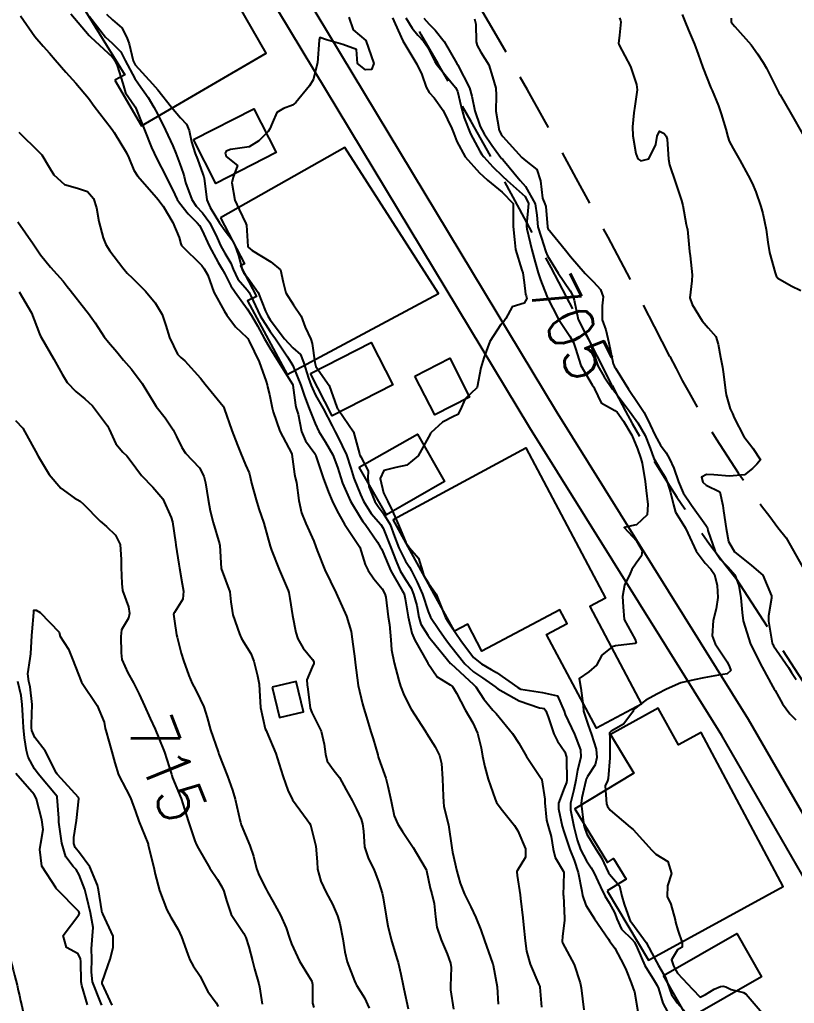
# Model space of a CAD drawing. Header units: metres. Extents: x 298520 to 308411, y 7433745 to 7450750.
# Drawn here: x 301762.1 to 301829.3, y 7442456.1 to 7442541.5 of the extents above; entities that cross this region are included whole.
import ezdxf
from ezdxf.enums import TextEntityAlignment as Align

# ---------------------------------------------------------------- set-up
doc = ezdxf.new("R2010")
doc.units = ezdxf.units.M
doc.header["$LTSCALE"] = 10
doc.linetypes.add('DASHED', pattern=[0.75, 0.5, -0.25])
for name, color, linetype in [('Cotas', 45, 'Continuous'), ('Curvas de Nivel 1m', 11, 'Continuous'), ('Curvas de Nivel 5m', 15, 'Continuous'), ('Edificações', 30, 'Continuous'), ('Linha Férrea', 251, 'TRACKS'), ('Vias Primárias', 230, 'Continuous'), ('Vias Secundárias', 230, 'DASHED')]:
    doc.layers.add(name, color=color, linetype=linetype)
doc.styles.add('Style-STANDARD', font='STANDARD.shx')
doc.linetypes.add('TRACKS', pattern='A,0.15,[130,ltypeshp.shx,S=0.25,R=0,X=0,Y=0],0.15', length=0.3)

msp = doc.modelspace()

# ---------------------------------------------------------------- linework, layer by layer
at = {"layer": 'Curvas de Nivel 1m', "flags": 128}
for points, elevation in [([(301762.159, 7442541.823), (301763.428, 7442540.047), (301764.124, 7442539.197), (301764.674, 7442538.587), (301765.166, 7442538.024), (301766.097, 7442536.947), (301766.983, 7442536.001), (301768.07, 7442534.676), (301768.571, 7442533.985), (301770.044, 7442532.086), (301770.087, 7442532.013), (301770.114, 7442531.969), (301770.301, 7442531.704), (301771.36, 7442529.95), (301771.585, 7442529.523), (301771.998, 7442528.447), (301772.311, 7442527.937), (301773.965, 7442526.081), (301774.1, 7442525.919), (301774.546, 7442525.325), (301775.4, 7442523.905), (301775.93, 7442522.584), (301776.074, 7442522.047), (301776.155, 7442521.897), (301777.897, 7442520.153), (301778.116, 7442519.868), (301778.417, 7442519.335), (301778.958, 7442517.859), (301779.849, 7442516.232), (301780.08, 7442515.846), (301780.834, 7442514.836), (301781.824, 7442513.929), (301781.906, 7442513.819), (301782.027, 7442513.611), (301782.869, 7442511.809), (301783.498, 7442510.082), (301783.564, 7442509.802), (301783.596, 7442509.628), (301783.764, 7442508.953), (301784.012, 7442507.797), (301784.096, 7442507.449), (301784.677, 7442505.79), (301785.703, 7442503.813), (301785.715, 7442503.792), (301785.955, 7442502.045), (301786.015, 7442501.775), (301786.126, 7442501.324), (301786.326, 7442499.77), (301786.559, 7442498.683), (301786.92, 7442497.761), (301787.61, 7442496.228), (301787.811, 7442495.748), (301787.927, 7442495.42), (301788.573, 7442493.74), (301789.563, 7442491.73), (301790.471, 7442489.721), (301790.85, 7442488.386), (301790.955, 7442487.716), (301791.187, 7442486.013), (301791.225, 7442485.713), (301791.463, 7442483.71), (301791.853, 7442482.11), (301791.968, 7442481.702), (301792.187, 7442480.944), (301792.567, 7442479.693), (301792.784, 7442479.067), (301793.174, 7442477.683), (301793.22, 7442477.512), (301793.386, 7442477.025), (301793.858, 7442475.675), (301794.056, 7442474.98), (301794.342, 7442473.67), (301794.609, 7442472.388), (301794.9, 7442471.664), (301795.313, 7442471.022), (301796.243, 7442469.65), (301797.275, 7442467.889), (301797.361, 7442467.726), (301797.388, 7442467.638), (301797.726, 7442466.102), (301797.868, 7442465.631), (301798.072, 7442464.796), (301798.169, 7442463.626), (301798.311, 7442462.72), (301798.678, 7442461.618), (301799.185, 7442460.407), (301799.491, 7442459.607), (301799.552, 7442459.223), (301799.485, 7442457.607), (301799.476, 7442457.28), (301799.748, 7442455.604)], 711), ([(301768.151, 7442541.773), (301769.557, 7442539.976), (301770.128, 7442539.45), (301770.868, 7442538.707), (301771.252, 7442537.953), (301772.09, 7442536.391), (301772.414, 7442535.937), (301773.248, 7442534.751), (301773.747, 7442533.923), (301774.057, 7442533.331), (301774.765, 7442531.913), (301775.377, 7442530.552), (301775.648, 7442529.904), (301776.004, 7442528.977), (301776.288, 7442528.188), (301776.37, 7442527.894), (301776.496, 7442527.381), (301777.037, 7442525.884), (301777.405, 7442525.326), (301777.952, 7442524.748), (301778.591, 7442523.864), (301779.232, 7442522.555), (301779.547, 7442521.854), (301779.914, 7442521.231), (301780.424, 7442520.365), (301780.618, 7442519.839), (301781.03, 7442518.978), (301781.875, 7442518.017), (301782.027, 7442517.818), (301782.162, 7442517.524), (301782.974, 7442515.809), (301783.829, 7442514.448), (301784.292, 7442513.795), (301785.342, 7442512.25), (301785.637, 7442511.782), (301785.798, 7442511.48), (301786.501, 7442509.769), (301786.815, 7442508.816), (301787.207, 7442507.758), (301787.733, 7442506.451), (301788.06, 7442505.747), (301788.625, 7442504.83), (301789.263, 7442503.734), (301789.692, 7442502.649), (301789.969, 7442501.727), (301790.125, 7442501.277), (301790.815, 7442499.718), (301791.639, 7442498.31), (301791.885, 7442497.956), (301792.069, 7442497.703), (301793.141, 7442496.156), (301793.423, 7442495.683), (301793.485, 7442495.565), (301793.599, 7442495.306), (301794.304, 7442493.673), (301795.319, 7442491.909), (301795.453, 7442491.661), (301795.556, 7442491.218), (301795.805, 7442489.656), (301796.128, 7442488.26), (301796.389, 7442487.651), (301797.484, 7442485.702), (301797.513, 7442485.64), (301798.315, 7442484.471), (301799.464, 7442483.757), (301799.655, 7442483.608), (301800.01, 7442483.052), (301800.748, 7442481.597), (301801.426, 7442480.455), (301801.832, 7442479.584), (301802.131, 7442478.31), (301802.251, 7442477.577), (301802.449, 7442476.639), (301802.757, 7442475.569), (301803.347, 7442473.833), (301803.482, 7442473.559), (301803.877, 7442473.015), (301805.04, 7442471.543), (301805.316, 7442471.099), (301805.977, 7442469.533), (301806.002, 7442468.817), (301805.274, 7442467.621), (301805.237, 7442467.577), (301805.228, 7442467.54), (301805.27, 7442467.228), (301805.516, 7442465.537), (301805.555, 7442465.23), (301805.755, 7442463.535), (301805.813, 7442462.938), (301805.948, 7442461.533), (301806.083, 7442460.637), (301806.403, 7442459.528), (301807.155, 7442457.745), (301807.225, 7442457.591), (301807.244, 7442457.519), (301807.391, 7442455.772)], 709), ([(301769.629, 7442541.975), (301770.148, 7442541.477), (301770.97, 7442540.786), (301771.403, 7442539.951), (301771.595, 7442539.415), (301771.95, 7442537.942), (301772.108, 7442537.596), (301773.625, 7442535.925), (301774.078, 7442535.403), (301775.271, 7442533.908), (301776.054, 7442532.979), (301776.58, 7442532.424), (301776.807, 7442531.889), (301777.012, 7442530.901), (301777.335, 7442529.88), (301777.516, 7442529.385), (301777.995, 7442528.106), (301778.081, 7442527.869), (301778.102, 7442527.759), (301778.327, 7442525.866), (301778.627, 7442525.192), (301779.451, 7442523.855), (301779.936, 7442523.16), (301780.507, 7442522.42), (301780.793, 7442521.837), (301781.097, 7442521.019), (301781.415, 7442519.827), (301781.556, 7442519.492), (301781.886, 7442519.089), (301782.802, 7442517.811), (301783.444, 7442516.209), (301783.62, 7442515.802), (301783.84, 7442515.458), (301785.087, 7442513.787), (301785.815, 7442513.015), (301786.472, 7442512.433), (301786.742, 7442511.766), (301787.16, 7442510.382), (301787.393, 7442509.756), (301787.496, 7442509.48), (301787.765, 7442508.922), (301788.433, 7442507.743), (301789.224, 7442506.241), (301789.488, 7442505.732), (301789.719, 7442505.303), (301790.461, 7442503.722), (301790.838, 7442502.572), (301791.102, 7442501.716), (301791.662, 7442500.3), (301791.932, 7442499.706), (301792.589, 7442498.643), (301793.435, 7442497.683), (301793.628, 7442497.365), (301794.293, 7442495.673), (301794.757, 7442494.502), (301795.13, 7442493.665), (301795.575, 7442492.907), (301796.061, 7442492.146), (301796.283, 7442491.649), (301796.554, 7442490.639), (301796.736, 7442489.642), (301796.92, 7442489.032), (301797.517, 7442488.081), (301797.703, 7442487.825), (301797.847, 7442487.635), (301799.483, 7442485.624), (301799.499, 7442485.61), (301801.465, 7442483.782), (301801.575, 7442483.699), (301801.689, 7442483.587), (301802.386, 7442482.51), (301803.169, 7442481.564), (301803.439, 7442481.267), (301804.874, 7442479.545), (301805.405, 7442478.715), (301806.081, 7442477.533), (301807.364, 7442475.621), (301807.405, 7442475.519), (301807.662, 7442473.831), (301807.675, 7442473.515), (301807.822, 7442472.007), (301807.948, 7442471.511), (301808.214, 7442470.601), (301808.398, 7442469.503), (301808.564, 7442468.78), (301809.274, 7442467.575), (301809.31, 7442467.49), (301809.316, 7442467.446), (301809.271, 7442465.49), (301809.276, 7442465.467), (301809.386, 7442463.488), (301809.389, 7442463.321), (301809.207, 7442461.945), (301809.174, 7442461.49), (301809.201, 7442461.367), (301810.228, 7442459.479), (301810.744, 7442457.887), (301810.815, 7442457.473), (301811.048, 7442455.557)], 708), ([(301790.672, 7442541.722), (301791.033, 7442540.608), (301792.133, 7442539.7), (301792.845, 7442537.693), (301792.615, 7442537.185), (301792.105, 7442537.145), (301791.424, 7442537.71), (301791.334, 7442538.921), (301790.129, 7442539.354), (301788.729, 7442539.744), (301788.135, 7442539.95), (301788.096, 7442539.751), (301788.093, 7442539.711), (301787.944, 7442537.753), (301787.564, 7442536.285), (301787.239, 7442535.763), (301786.068, 7442534.314), (301785.766, 7442534.083), (301785.001, 7442533.791), (301784.416, 7442533.438), (301784.045, 7442532.578), (301783.808, 7442532.031), (301783.648, 7442531.804), (301782.846, 7442530.991), (301782.019, 7442530.47), (301780.4, 7442530.228), (301780.017, 7442530.098), (301779.945, 7442529.92), (301779.946, 7442529.851), (301780.011, 7442529.618), (301781.008, 7442528.84), (301780.619, 7442527.841), (301780.497, 7442527.331), (301780.775, 7442525.838), (301781.148, 7442525.025), (301781.737, 7442523.823), (301781.773, 7442523.655), (301781.905, 7442521.82), (301781.907, 7442521.805), (301781.922, 7442521.758), (301782.28, 7442521.454), (301783.903, 7442520.484), (301784.725, 7442519.792), (301784.962, 7442518.709), (301785.203, 7442517.787), (301785.858, 7442516.753), (301786.53, 7442515.77), (301786.883, 7442514.814), (301787.354, 7442513.757), (301787.471, 7442513.407), (301787.699, 7442511.752), (301787.798, 7442511.392), (301788.948, 7442509.738), (301789.617, 7442507.869), (301789.676, 7442507.731), (301789.751, 7442507.623), (301791.065, 7442505.717), (301791.597, 7442503.818), (301791.629, 7442503.711), (301791.701, 7442503.55), (301792.326, 7442502.337), (301792.3, 7442501.701), (301792.388, 7442500.983), (301792.924, 7442499.691), (301793.195, 7442499.233), (301793.643, 7442498.663), (301794.236, 7442497.674), (301794.635, 7442496.653), (301794.994, 7442495.666), (301795.591, 7442494.496), (301795.916, 7442493.985), (301796.089, 7442493.652), (301796.601, 7442492.673), (301797.059, 7442491.638), (301797.54, 7442490.117), (301797.756, 7442489.628), (301798.462, 7442488.565), (301799.136, 7442487.616), (301799.506, 7442487.118), (301800.713, 7442485.598), (301801.476, 7442484.901), (301802.266, 7442484.373), (301803.403, 7442483.561), (301803.432, 7442483.53), (301803.462, 7442483.504), (301803.602, 7442483.418), (301805.451, 7442482.381), (301807.2, 7442481.768), (301807.445, 7442481.736), (301807.625, 7442481.698), (301807.751, 7442481.515), (301807.948, 7442480.999), (301808.451, 7442479.504), (301808.775, 7442478.867), (301809.397, 7442477.946), (301809.55, 7442477.488), (301809.562, 7442477.316), (301809.583, 7442475.488), (301809.552, 7442475.297), (301809.356, 7442474.787), (301808.867, 7442473.497), (301808.843, 7442473.002), (301809.186, 7442471.492), (301809.316, 7442471.044), (301809.847, 7442469.484), (301810.216, 7442468.548), (301810.566, 7442467.477), (301810.869, 7442465.862), (301810.942, 7442465.473), (301811.24, 7442464.641), (301811.984, 7442463.462), (301813.205, 7442461.7), (301813.292, 7442461.537), (301813.343, 7442461.448), (301813.739, 7442460.897), (301814.527, 7442459.43), (301814.727, 7442458.985), (301815.158, 7442457.884), (301815.347, 7442457.418), (301815.448, 7442457.119), (301815.74, 7442455.414)], 707), ([(301794.439, 7442541.677), (301794.684, 7442541.138), (301795.351, 7442539.668), (301796.12, 7442538.371), (301796.398, 7442537.938), (301796.561, 7442537.653), (301796.989, 7442536.757), (301797.368, 7442535.641), (301797.621, 7442535.179), (301798.074, 7442534.705), (301798.834, 7442533.622), (301799.607, 7442532.047), (301799.779, 7442531.613), (301800.026, 7442530.915), (301800.753, 7442529.603), (301801.999, 7442528.22), (301802.326, 7442527.915), (301802.684, 7442527.58), (301803.977, 7442526.529), (301804.921, 7442525.55), (301804.919, 7442524.584), (301804.928, 7442523.55), (301805.047, 7442522.428), (301805.117, 7442521.548), (301805.674, 7442519.763), (301805.753, 7442519.541), (301805.885, 7442518.701), (301806.002, 7442517.666), (301806.036, 7442517.538), (301806.093, 7442517.313), (301805.863, 7442516.889), (301804.842, 7442516.566), (301804.284, 7442515.556), (301804.099, 7442515.298), (301803.838, 7442515.033), (301802.898, 7442513.574), (301802.381, 7442512.154), (301802.193, 7442511.584), (301802.108, 7442511.276), (301801.803, 7442509.59), (301801.773, 7442509.558), (301800.762, 7442508.601), (301800.31, 7442507.604), (301800.121, 7442507.233), (301799.744, 7442507.044), (301798.779, 7442506.578), (301797.765, 7442505.63), (301797.748, 7442505.604), (301797.722, 7442505.523), (301796.665, 7442503.646), (301795.695, 7442502.842), (301794.741, 7442502.621), (301793.69, 7442502.361), (301793.386, 7442501.684), (301793.664, 7442500.429), (301794.049, 7442499.676), (301794.418, 7442498.9), (301794.981, 7442497.667), (301795.61, 7442496.134), (301795.931, 7442495.655), (301796.709, 7442494.758), (301797.04, 7442493.638), (301797.177, 7442493.234), (301797.573, 7442492.589), (301798.225, 7442491.623), (301798.699, 7442490.466), (301799.046, 7442489.615), (301799.227, 7442489.312), (301799.526, 7442488.875), (301800.394, 7442487.601), (301801.491, 7442486.14), (301802.164, 7442485.58), (301803.016, 7442485.104), (301803.476, 7442484.822), (301805.312, 7442483.542), (301805.462, 7442483.455), (301805.598, 7442483.402), (301807.459, 7442483.094), (301808.762, 7442482.806), (301809.348, 7442481.491), (301809.438, 7442481.184), (301810.238, 7442479.482), (301810.755, 7442478.121), (301810.788, 7442477.476), (301810.503, 7442476.352), (301810.361, 7442475.48), (301810.197, 7442474.639), (301809.905, 7442473.484), (301809.899, 7442472.923), (301810.179, 7442471.481), (301810.48, 7442470.303), (301810.772, 7442469.475), (301811.283, 7442468.487), (301811.69, 7442467.877), (301811.925, 7442467.463), (301812.499, 7442466.219), (301812.869, 7442465.454), (301813.244, 7442464.842), (301813.739, 7442463.954), (301813.921, 7442463.44), (301814.327, 7442462.546), (301815.206, 7442461.695), (301815.441, 7442461.418), (301815.671, 7442460.94), (301816.35, 7442459.408), (301817.16, 7442458.097), (301817.43, 7442457.67), (301817.527, 7442457.394), (301817.894, 7442456.142), (301818.308, 7442455.382)], 706), ([(301797.162, 7442541.645), (301797.629, 7442541.119), (301798.143, 7442540.597), (301798.925, 7442539.622), (301800.036, 7442537.689), (301800.082, 7442537.61), (301800.112, 7442537.555), (301801.124, 7442535.594), (301801.346, 7442534.861), (301801.592, 7442533.595), (301802.043, 7442532.244), (301802.399, 7442531.585), (301803.071, 7442530.622), (301803.832, 7442529.563), (301803.914, 7442529.464), (301804.011, 7442529.359), (301805.531, 7442527.545), (301805.985, 7442527.014), (301806.828, 7442525.527), (301806.97, 7442524.541), (301807.058, 7442523.523), (301807.608, 7442521.824), (301807.704, 7442521.513), (301807.75, 7442521.351), (301807.908, 7442521.001), (301808.828, 7442519.501), (301809.878, 7442517.962), (301810.138, 7442517.487), (301810.213, 7442517.142), (301810.574, 7442515.483), (301811.314, 7442513.989), (301811.588, 7442513.472), (301811.813, 7442512.829), (301812.28, 7442511.463), (301812.825, 7442510.496), (301813.554, 7442509.443), (301813.652, 7442509.322), (301813.77, 7442509.175), (301815.078, 7442507.427), (301815.739, 7442506.506), (301816.388, 7442505.413), (301816.802, 7442504.319), (301817.114, 7442503.406), (301817.693, 7442502.419), (301818.097, 7442501.804), (301818.277, 7442501.391), (301818.582, 7442500.473), (301818.833, 7442499.382), (301819.01, 7442498.743), (301819.637, 7442497.75), (301819.874, 7442497.368), (301820.063, 7442496.93), (301820.788, 7442495.358), (301821.593, 7442494.316), (301822.059, 7442493.814), (301822.378, 7442493.338), (301822.615, 7442492.376), (301822.668, 7442491.333), (301822.524, 7442490.36), (301822.279, 7442489.339), (301822.195, 7442488.016), (301822.452, 7442487.336), (301823.489, 7442485.753), (301823.703, 7442485.318), (301823.794, 7442485.002), (301823.477, 7442484.732), (301822.735, 7442484.591), (301821.473, 7442484.371), (301820.624, 7442484.206), (301819.469, 7442483.95), (301818.214, 7442483.389), (301817.459, 7442482.981), (301816.438, 7442482.426), (301815.445, 7442481.67), (301815.344, 7442481.521), (301815.299, 7442481.421), (301814.508, 7442480.348), (301813.417, 7442479.729), (301813.269, 7442479.588), (301813.288, 7442479.442), (301813.304, 7442479.334), (301813.309, 7442477.441), (301813.173, 7442475.636), (301813.114, 7442475.444), (301812.918, 7442475.006), (301813.015, 7442473.445), (301813.111, 7442473.214), (301813.337, 7442472.888), (301815.087, 7442471.422), (301815.32, 7442471.215), (301816.947, 7442469.403), (301817.29, 7442469.077), (301818.33, 7442468.431), (301818.665, 7442467.379), (301818.323, 7442466.318), (301818.271, 7442465.385), (301818.591, 7442464.735), (301818.966, 7442463.374), (301819.008, 7442463.16), (301819.214, 7442462.462), (301819.58, 7442461.366), (301819.578, 7442460.985), (301819.194, 7442460.764), (301818.67, 7442459.889), (301818.844, 7442459.375), (301818.948, 7442459.151), (301819.167, 7442458.741), (301820.494, 7442457.357), (301821.146, 7442456.658), (301821.62, 7442456.873), (301822.361, 7442457.338), (301822.911, 7442457.577), (301823.156, 7442457.618), (301823.375, 7442457.547), (301823.839, 7442457.32), (301824.904, 7442457.057), (301825.149, 7442456.918), (301826.517, 7442455.286)], 704), ([(301801.552, 7442541.589), (301801.669, 7442541.108), (301801.704, 7442539.586), (301801.797, 7442539.253), (301802.124, 7442538.675), (301802.815, 7442537.573), (301803.137, 7442536.53), (301803.404, 7442535.567), (301803.459, 7442534.952), (301803.412, 7442533.57), (301803.711, 7442531.892), (301803.877, 7442531.562), (301803.937, 7442531.467), (301804.031, 7442531.355), (301805.666, 7442529.543), (301806.01, 7442529.237), (301806.977, 7442528.5), (301807.284, 7442527.521), (301807.475, 7442526.012), (301807.683, 7442525.514), (301807.748, 7442525.3), (301807.896, 7442523.511), (301807.941, 7442523.379), (301809.455, 7442521.495), (301809.907, 7442520.943), (301811.167, 7442519.477), (301811.886, 7442518.733), (301812.505, 7442518.087), (301812.729, 7442517.457), (301812.646, 7442516.673), (301812.638, 7442515.458), (301812.95, 7442514.569), (301813.235, 7442513.449), (301813.611, 7442511.627), (301813.671, 7442511.442), (301813.714, 7442511.363), (301813.791, 7442511.244), (301814.914, 7442509.429), (301815.761, 7442508.199), (301816.289, 7442507.415), (301816.819, 7442506.327), (301817.254, 7442505.405), (301817.715, 7442504.583), (301818.209, 7442503.894), (301818.499, 7442503.388), (301818.871, 7442502.559), (301819.258, 7442501.376), (301819.669, 7442500.422), (301820.403, 7442499.362), (301821.636, 7442497.637), (301821.748, 7442497.462), (301821.781, 7442497.348), (301821.821, 7442497.156), (301822.448, 7442495.337), (301822.905, 7442494.639), (301823.59, 7442493.98), (301824.152, 7442493.314), (301824.505, 7442492.379), (301824.689, 7442491.309), (301824.8, 7442490.051), (301824.876, 7442489.307), (301825.513, 7442487.3), (301826.525, 7442485.29), (301827.466, 7442483.588), (301827.58, 7442483.394), (301827.644, 7442483.277), (301828.287, 7442482.104), (301828.922, 7442481.258), (301829.435, 7442480.74)], 703), ([(301814.156, 7442541.658), (301814.24, 7442541.439), (301814.275, 7442541.315), (301814.14, 7442540.166), (301814.071, 7442539.441), (301814.077, 7442539.385), (301814.131, 7442539.278), (301815.098, 7442537.43), (301815.628, 7442535.886), (301815.67, 7442535.424), (301815.488, 7442534.007), (301815.382, 7442533.427), (301815.262, 7442532.211), (301815.31, 7442531.427), (301815.566, 7442529.876), (301815.745, 7442529.423), (301816.011, 7442529.26), (301816.686, 7442529.41), (301817.298, 7442530.674), (301817.402, 7442531.399), (301817.612, 7442531.824), (301818.036, 7442531.614), (301818.207, 7442531.388), (301818.292, 7442531.126), (301818.387, 7442529.386), (301818.488, 7442528.906), (301819.006, 7442527.38), (301819.538, 7442525.806), (301819.647, 7442525.373), (301819.946, 7442523.721), (301820.018, 7442523.369), (301820.034, 7442523.277), (301820.213, 7442521.367), (301820.265, 7442521.011), (301820.465, 7442519.364), (301820.425, 7442518.827), (301820.253, 7442517.366), (301820.454, 7442516.774), (301821.33, 7442515.355), (301821.837, 7442514.751), (301822.505, 7442514.015), (301822.71, 7442513.337), (301822.92, 7442512.219), (301823.099, 7442511.33), (301823.181, 7442510.723), (301823.332, 7442509.327), (301823.39, 7442508.946), (301823.757, 7442507.732), (301823.94, 7442507.318), (301824.11, 7442506.954), (301824.937, 7442505.308), (301825.713, 7442504.301), (301826.381, 7442503.293), (301826.075, 7442502.918), (301825.691, 7442502.537), (301824.989, 7442502.001), (301823.681, 7442501.868), (301822.338, 7442501.989), (301821.69, 7442502.018), (301821.261, 7442501.78), (301821.379, 7442501.353), (301821.679, 7442501.107), (301822.859, 7442500.527), (301823.122, 7442499.328), (301823.184, 7442498.863), (301823.401, 7442497.323), (301823.616, 7442496.216), (301824.139, 7442495.315), (301825.591, 7442494.112), (301826.586, 7442493.29), (301827.343, 7442491.504), (301827.327, 7442491.282), (301827.063, 7442489.762), (301827.078, 7442489.285), (301827.409, 7442487.386), (301827.444, 7442487.281), (301827.511, 7442487.154), (301828.812, 7442485.26), (301829.067, 7442484.845), (301829.473, 7442484.239)], 702), ([(301819.584, 7442541.954), (301819.818, 7442541.373), (301820.145, 7442540.578), (301820.668, 7442539.365), (301820.983, 7442538.503), (301821.388, 7442537.357), (301822.087, 7442535.596), (301822.192, 7442535.348), (301822.742, 7442534.013), (301822.983, 7442533.336), (301823.379, 7442531.994), (301823.558, 7442531.327), (301823.675, 7442530.971), (301824.023, 7442530.311), (301824.601, 7442529.314), (301825.325, 7442527.982), (301825.655, 7442527.303), (301825.982, 7442526.569), (301826.425, 7442525.295), (301826.579, 7442524.672), (301826.881, 7442523.291), (301827.015, 7442522.201), (301827.154, 7442521.288), (301827.641, 7442519.537), (301827.733, 7442519.282), (301827.891, 7442519.061), (301829.032, 7442518.41), (301829.88, 7442517.997)], 701), ([(301762.038, 7442531.74), (301763.773, 7442530.042), (301764.01, 7442529.76), (301764.66, 7442528.691), (301765.077, 7442528.029), (301765.98, 7442527.183), (301767.105, 7442526.875), (301767.972, 7442526.579), (301768.5, 7442525.985), (301768.761, 7442525.175), (301768.969, 7442523.98), (301769.337, 7442522.568), (301769.572, 7442521.974), (301769.915, 7442521.451), (301771.039, 7442519.953), (301771.439, 7442519.497), (301771.884, 7442519.078), (301773.006, 7442517.929), (301773.858, 7442516.92), (301774.468, 7442515.914), (301774.793, 7442514.951), (301775.11, 7442513.907), (301775.809, 7442512.474), (301776.076, 7442512.166), (301776.438, 7442511.89), (301777.78, 7442510.371), (301778.188, 7442509.866), (301779.754, 7442507.946), (301779.791, 7442507.887), (301779.805, 7442507.849), (301779.837, 7442507.764), (301780.506, 7442505.842), (301780.988, 7442504.559), (301781.291, 7442503.834), (301781.693, 7442502.857), (301782.014, 7442502.153), (301782.113, 7442501.824), (301782.212, 7442501.284), (301782.612, 7442499.816), (301782.866, 7442499.032), (301783.291, 7442497.805), (301783.616, 7442496.645), (301783.826, 7442495.798), (301783.944, 7442495.453), (301784.607, 7442493.79), (301785.395, 7442491.952), (301785.459, 7442491.781), (301785.555, 7442491.272), (301785.782, 7442489.776), (301786.062, 7442488.316), (301786.243, 7442487.769), (301786.694, 7442486.951), (301787.495, 7442485.967), (301787.614, 7442485.749), (301787.619, 7442485.62), (301787.486, 7442485.296), (301787.028, 7442484.198), (301787.05, 7442483.756), (301787.104, 7442483.4), (301787.298, 7442481.752), (301787.437, 7442481.358), (301788.274, 7442479.741), (301788.527, 7442478.613), (301788.627, 7442477.738), (301788.78, 7442477.132), (301789.379, 7442476.296), (301789.852, 7442475.725), (301790.434, 7442474.642), (301790.943, 7442473.714), (301791.335, 7442472.962), (301791.718, 7442472.096), (301791.855, 7442471.702), (301791.941, 7442471.073), (301792.033, 7442469.699), (301792.331, 7442468.742), (301792.858, 7442467.686), (301792.982, 7442467.396), (301793.262, 7442466.606), (301793.558, 7442465.677), (301793.641, 7442465.282), (301793.887, 7442463.673), (301794.032, 7442462.854), (301794.33, 7442461.669), (301794.836, 7442460.005), (301794.93, 7442459.662), (301795.163, 7442458.643), (301795.369, 7442457.658), (301795.425, 7442457.383), (301795.817, 7442455.653)], 712), ([(301761.942, 7442523.969), (301763.262, 7442522.047), (301763.909, 7442521.102), (301764.788, 7442520.031), (301765.881, 7442518.803), (301766.217, 7442518.355), (301766.467, 7442518.011), (301767.848, 7442516.299), (301768.083, 7442515.988), (301768.637, 7442515.18), (301769.432, 7442513.974), (301769.818, 7442513.497), (301770.523, 7442512.672), (301771.096, 7442511.951), (301771.791, 7442511.155), (301772.717, 7442509.931), (301773.756, 7442508.217), (301773.953, 7442507.918), (301774.717, 7442506.932), (301775.432, 7442505.903), (301775.717, 7442505.323), (301776.176, 7442504.361), (301776.498, 7442503.888), (301777.072, 7442503.255), (301777.69, 7442502.594), (301778.092, 7442501.866), (301778.232, 7442501.307), (301778.451, 7442499.862), (301778.641, 7442498.862), (301778.899, 7442497.857), (301779.445, 7442496.012), (301779.471, 7442495.851), (301779.583, 7442493.85), (301780.342, 7442491.842), (301780.431, 7442490.96), (301780.596, 7442489.839), (301781.168, 7442488.182), (301781.318, 7442487.832), (301781.51, 7442487.506), (301782.158, 7442486.478), (301782.408, 7442485.816), (301782.738, 7442484.547), (301782.889, 7442483.809), (301782.915, 7442483.266), (301782.995, 7442481.807), (301783.415, 7442479.947), (301783.478, 7442479.799), (301783.542, 7442479.668), (301784.329, 7442477.791), (301784.762, 7442476.403), (301784.953, 7442475.784), (301785.356, 7442474.627), (301785.777, 7442473.776), (301787.045, 7442472.044), (301787.251, 7442471.761), (301787.321, 7442471.622), (301787.802, 7442469.752), (301787.917, 7442468.388), (301787.956, 7442467.75), (301788.233, 7442466.716), (301788.693, 7442465.738), (301789.238, 7442464.712), (301789.687, 7442463.725), (301789.878, 7442463.062), (301790.139, 7442461.721), (301790.326, 7442460.579), (301790.525, 7442459.716), (301791.157, 7442458.077), (301791.268, 7442457.822), (301791.332, 7442457.707), (301792.03, 7442456.585), (301792.44, 7442455.69)], 713), ([(301762.052, 7442517.876), (301763.134, 7442516.047), (301763.825, 7442514.238), (301763.896, 7442514.039), (301763.98, 7442513.879), (301765.073, 7442512.027), (301765.783, 7442510.719), (301766.227, 7442510.013), (301766.976, 7442509.213), (301767.759, 7442508.596), (301768.422, 7442507.983), (301769.727, 7442506.244), (301769.86, 7442505.968), (301770.442, 7442504.69), (301771.051, 7442503.95), (301771.398, 7442503.643), (301771.696, 7442503.269), (301772.683, 7442501.93), (301773.668, 7442500.93), (301774.519, 7442499.911), (301775.259, 7442498.281), (301775.35, 7442497.903), (301775.615, 7442496.135), (301775.645, 7442495.931), (301775.65, 7442495.899), (301775.919, 7442494.227), (301775.969, 7442493.894), (301776.212, 7442492.533), (301776.309, 7442491.889), (301776.25, 7442491.192), (301775.535, 7442490.046), (301775.471, 7442489.964), (301775.458, 7442489.901), (301775.527, 7442489.296), (301775.722, 7442488.104), (301775.766, 7442487.896), (301776.124, 7442486.516), (301776.319, 7442485.888), (301776.788, 7442484.565), (301777.073, 7442483.876), (301777.206, 7442483.62), (301777.456, 7442483.174), (301778.082, 7442481.864), (301778.37, 7442480.919), (301778.648, 7442479.858), (301779.31, 7442477.935), (301779.346, 7442477.85), (301779.392, 7442477.746), (301780.137, 7442475.842), (301780.575, 7442474.618), (301780.811, 7442473.835), (301781.236, 7442471.919), (301781.25, 7442471.831), (301781.319, 7442471.599), (301782.061, 7442469.818), (301782.375, 7442468.904), (301782.652, 7442467.809), (301782.817, 7442467.355), (301783.259, 7442466.452), (301783.484, 7442466.026), (301783.611, 7442465.796), (301784.108, 7442464.923), (301784.727, 7442463.785), (301785.212, 7442462.658), (301785.522, 7442461.777), (301785.7, 7442461.27), (301786.38, 7442459.768), (301787.16, 7442458.512), (301787.444, 7442458.044), (301787.499, 7442457.755), (301787.509, 7442456.126), (301787.614, 7442455.753)], 714), ([(301770.117, 7442455.96), (301769.267, 7442457.854), (301769.244, 7442457.969), (301769.764, 7442459.374), (301769.939, 7442459.962), (301770.201, 7442460.952), (301770.22, 7442461.96), (301769.317, 7442463.874), (301769.26, 7442463.97), (301769.225, 7442464.141), (301768.94, 7442465.973), (301768.845, 7442466.386), (301768.188, 7442467.981), (301767.285, 7442469.191), (301766.925, 7442469.631), (301766.802, 7442469.997), (301766.792, 7442470.507), (301767.023, 7442471.994), (301767.233, 7442473.883), (301767.191, 7442473.992), (301765.372, 7442475.985), (301765.342, 7442476.02), (301765.3, 7442476.095), (301764.298, 7442478.031), (301763.405, 7442479.207), (301763.162, 7442479.796), (301763.129, 7442480.044), (301763.132, 7442480.329), (301763.174, 7442482.044), (301763.001, 7442483.589), (301762.89, 7442484.046), (301762.798, 7442484.722), (301763.009, 7442486.045), (301763.076, 7442486.465), (301763.159, 7442488.044), (301763.185, 7442488.374), (301763.321, 7442490.042), (301763.323, 7442490.255), (301763.536, 7442490.243), (301763.89, 7442490.036), (301765.516, 7442488.326), (301765.572, 7442488.077), (301765.595, 7442488.019), (301766.343, 7442486.849), (301766.684, 7442486.002), (301767.463, 7442483.99), (301768.835, 7442481.976), (301769.421, 7442480.515), (301769.53, 7442479.969), (301769.565, 7442479.815), (301770.091, 7442477.963), (301770.356, 7442476.987), (301770.684, 7442475.957), (301771.354, 7442474.666), (301771.726, 7442473.944), (301772.163, 7442472.769), (301772.444, 7442471.933), (301773.206, 7442470.009), (301773.239, 7442469.921), (301773.253, 7442469.881), (301773.291, 7442469.742), (301773.732, 7442467.915), (301773.858, 7442467.323), (301774.232, 7442465.91), (301774.883, 7442464.248), (301775.048, 7442463.902), (301775.22, 7442463.602), (301775.847, 7442462.528), (301776.146, 7442461.891), (301776.705, 7442460.36), (301776.878, 7442459.883), (301777.168, 7442459.371), (301777.767, 7442458.479), (301778.057, 7442457.866), (301778.436, 7442457.151), (301779.136, 7442456.15), (301779.31, 7442455.848)], 716), ([(301767.981, 7442455.982), (301767.481, 7442457.656), (301767.443, 7442457.987), (301767.407, 7442459.76), (301767.391, 7442459.988), (301767.187, 7442460.408), (301766.159, 7442460.972), (301765.875, 7442462.01), (301767.221, 7442463.812), (301767.277, 7442463.935), (301767.272, 7442463.99), (301767.225, 7442464.102), (301765.32, 7442466.019), (301765.291, 7442466.057), (301765.254, 7442466.109), (301764.037, 7442468.032), (301763.859, 7442469.462), (301763.95, 7442470.033), (301764.129, 7442471.214), (301764.03, 7442472.033), (301763.549, 7442473.829), (301763.473, 7442474.039), (301763.346, 7442474.234), (301761.774, 7442476.064)], 714)]:
    msp.add_lwpolyline(points, dxfattribs=dict(at, elevation=elevation))
at = {"layer": 'Curvas de Nivel 5m', "flags": 128}
for points, elevation in [([(301766.551, 7442542.006), (301768.134, 7442540.139), (301768.279, 7442539.989), (301770.116, 7442538.284), (301770.263, 7442538.117), (301770.348, 7442537.966), (301770.545, 7442537.525), (301771.051, 7442535.955), (301771.284, 7442535.16), (301772.064, 7442534.029), (301772.126, 7442533.939), (301772.184, 7442533.816), (301772.927, 7442531.931), (301773.526, 7442530.42), (301773.756, 7442529.923), (301774.008, 7442529.425), (301774.787, 7442527.912), (301775.549, 7442526.324), (301775.777, 7442525.902), (301775.96, 7442525.609), (301776.715, 7442524.653), (301777.514, 7442523.876), (301777.715, 7442523.648), (301777.936, 7442523.189), (301778.546, 7442521.864), (301779.332, 7442520.425), (301779.681, 7442519.852), (301779.889, 7442519.432), (301780.429, 7442518.392), (301780.811, 7442517.836), (301781.852, 7442516.409), (301782.209, 7442515.816), (301782.726, 7442514.92), (301783.344, 7442513.805), (301783.815, 7442513.008), (301784.562, 7442511.792), (301785.774, 7442509.852), (301785.798, 7442509.78), (301786.031, 7442508.051), (301786.103, 7442507.775), (301786.263, 7442507.254), (301786.568, 7442505.767), (301786.901, 7442504.949), (301787.704, 7442503.834), (301787.76, 7442503.749), (301787.794, 7442503.657), (301788.423, 7442501.743), (301788.908, 7442500.493), (301789.224, 7442499.734), (301789.644, 7442498.834), (301790.271, 7442497.724), (301791.603, 7442495.71), (301792.083, 7442494.198), (301792.328, 7442493.699), (301792.843, 7442492.958), (301793.567, 7442492.094), (301793.793, 7442491.678), (301793.873, 7442491.362), (301794.087, 7442489.674), (301794.186, 7442489.014), (301794.293, 7442487.672), (301794.364, 7442486.808), (301794.587, 7442485.669), (301794.992, 7442484.141), (301795.14, 7442483.663), (301795.455, 7442482.826), (301796.063, 7442481.654), (301797.271, 7442479.786), (301797.369, 7442479.64), (301797.412, 7442479.57), (301798.157, 7442478.385), (301798.532, 7442477.623), (301798.699, 7442476.933), (301798.787, 7442475.619), (301798.858, 7442474.11), (301798.872, 7442473.617), (301798.912, 7442473.19), (301799.323, 7442471.61), (301799.599, 7442469.607), (301799.669, 7442469.226), (301800.021, 7442467.603), (301800.319, 7442466.543), (301800.712, 7442465.595), (301801.237, 7442464.499), (301801.684, 7442463.583), (301802.129, 7442462.493), (301802.432, 7442461.572), (301803.122, 7442459.612), (301803.14, 7442459.56), (301803.147, 7442459.535), (301803.172, 7442459.434), (301803.529, 7442457.556), (301803.615, 7442456.04)], 710), ([(301795.619, 7442541.665), (301796.144, 7442540.76), (301796.642, 7442540.157), (301797.129, 7442539.645), (301797.543, 7442539.055), (301798.115, 7442537.866), (301798.262, 7442537.629), (301799.121, 7442536.596), (301799.93, 7442535.612), (301800.08, 7442535.286), (301800.406, 7442533.945), (301800.491, 7442533.606), (301800.68, 7442532.978), (301801.218, 7442531.598), (301802.018, 7442530.092), (301802.216, 7442529.788), (301802.375, 7442529.585), (301803.153, 7442528.721), (301803.997, 7442527.929), (301804.414, 7442527.556), (301805.972, 7442526.145), (301806.246, 7442525.536), (301806.073, 7442523.667), (301806.073, 7442523.538), (301806.12, 7442523.358), (301806.543, 7442521.531), (301806.835, 7442520.458), (301807.104, 7442519.522), (301807.283, 7442518.915), (301807.836, 7442517.511), (301807.872, 7442517.428), (301808.85, 7442515.5), (301809.828, 7442514.043), (301810.165, 7442513.487), (301810.331, 7442512.969), (301810.786, 7442511.48), (301811.776, 7442509.796), (301811.911, 7442509.604), (301811.973, 7442509.467), (301812.545, 7442508.242), (301813.754, 7442507.582), (301813.934, 7442507.438), (301814.509, 7442506.665), (301815.218, 7442505.425), (301815.711, 7442504.238), (301815.985, 7442503.417), (301816.101, 7442503.014), (301816.363, 7442501.413), (301816.452, 7442500.631), (301816.593, 7442499.411), (301816.546, 7442498.509), (301815.635, 7442497.663), (301815.437, 7442497.62), (301814.558, 7442497.431), (301815.616, 7442496.27), (301816.116, 7442495.415), (301816.064, 7442494.95), (301815.592, 7442494.32), (301815.231, 7442493.779), (301815.073, 7442493.425), (301814.574, 7442492.429), (301814.418, 7442491.431), (301814.452, 7442490.529), (301814.553, 7442489.43), (301815.516, 7442487.709), (301815.583, 7442487.419), (301815.559, 7442487.373), (301815.512, 7442487.358), (301813.799, 7442487.147), (301813.507, 7442487.059), (301812.622, 7442486.327), (301812.147, 7442485.46), (301811.477, 7442484.899), (301810.646, 7442484.304), (301810.806, 7442483.477), (301810.986, 7442481.936), (301811.033, 7442481.474), (301811.425, 7442480.259), (301811.719, 7442479.465), (301812.11, 7442478.169), (301812.177, 7442477.458), (301812.031, 7442476.812), (301811.368, 7442475.795), (301811.255, 7442475.581), (301811.223, 7442475.471), (301810.866, 7442473.957), (301810.813, 7442473.475), (301811.019, 7442471.78), (301811.086, 7442471.472), (301811.313, 7442470.812), (301812.136, 7442469.457), (301812.591, 7442468.756), (301813.187, 7442467.451), (301813.272, 7442467.318), (301814.135, 7442466.31), (301814.356, 7442465.433), (301814.543, 7442464.737), (301815.008, 7442463.423), (301815.081, 7442463.281), (301815.22, 7442463.104), (301816.449, 7442461.408), (301817.182, 7442460.033), (301817.53, 7442459.395), (301818.133, 7442458.356), (301818.488, 7442457.38), (301818.668, 7442456.897), (301819.141, 7442456.172), (301819.863, 7442455.363)], 705), ([(301823.834, 7442541.648), (301823.851, 7442541.325), (301823.961, 7442541.133), (301824.149, 7442540.925), (301825.56, 7442539.306), (301826.125, 7442538.528), (301826.609, 7442537.784), (301826.898, 7442537.288), (301827.31, 7442536.497), (301827.922, 7442535.272), (301827.975, 7442535.165), (301828.08, 7442534.979), (301829.073, 7442533.26), (301830.038, 7442531.599)], 700), ([(301761.739, 7442506.713), (301762.376, 7442506.054), (301763.177, 7442504.58), (301763.462, 7442504.042), (301763.699, 7442503.619), (301764.662, 7442502.03), (301765.665, 7442500.841), (301766.834, 7442500.002), (301767.352, 7442499.697), (301767.647, 7442499.447), (301769.094, 7442497.975), (301769.628, 7442497.506), (301770.417, 7442496.755), (301770.812, 7442495.958), (301770.915, 7442494.635), (301770.913, 7442493.957), (301770.952, 7442492.573), (301771.022, 7442491.955), (301771.542, 7442490.546), (301771.633, 7442489.948), (301771.529, 7442489.561), (301770.949, 7442488.525), (301770.871, 7442487.956), (301770.898, 7442486.557), (301770.971, 7442485.955), (301771.476, 7442484.818), (301771.971, 7442483.942), (301772.47, 7442482.952), (301772.923, 7442481.928), (301773.427, 7442480.84), (301773.861, 7442479.916), (301774.185, 7442479.132), (301774.656, 7442477.907), (301775.262, 7442476.013), (301775.293, 7442475.901), (301775.37, 7442475.701), (301776.107, 7442473.889), (301776.412, 7442472.962), (301776.74, 7442471.879), (301777.298, 7442470.213), (301777.45, 7442469.868), (301777.611, 7442469.545), (301778.594, 7442467.857), (301779.263, 7442466.869), (301779.639, 7442466.228), (301779.81, 7442465.844), (301780.044, 7442465.039), (301780.444, 7442463.838), (301781.212, 7442462.702), (301781.562, 7442462.18), (301781.719, 7442461.822), (301781.976, 7442461.034), (301782.308, 7442459.813), (301782.477, 7442459.122), (301782.847, 7442457.805), (301782.904, 7442457.557), (301783.135, 7442456.043)], 715), ([(301769.221, 7442455.969), (301769.135, 7442456.158), (301768.422, 7442457.977), (301768.331, 7442458.813), (301768.375, 7442459.978), (301768.323, 7442460.848), (301768.417, 7442461.978), (301768.478, 7442462.709), (301768.25, 7442463.98), (301767.926, 7442465.3), (301767.749, 7442465.985), (301767.266, 7442467.263), (301767.001, 7442467.725), (301766.737, 7442467.998), (301766.109, 7442468.835), (301765.758, 7442470.013), (301765.498, 7442471.84), (301765.492, 7442472.017), (301765.503, 7442472.196), (301765.363, 7442474.02), (301765.344, 7442474.062), (301763.696, 7442476.037), (301763.377, 7442476.46), (301762.828, 7442477.489), (301762.68, 7442478.051), (301762.51, 7442479.159), (301762.442, 7442480.055), (301762.378, 7442481.107), (301762.33, 7442482.057), (301762.235, 7442482.842), (301761.942, 7442484.055)], 715)]:
    msp.add_lwpolyline(points, dxfattribs=dict(at, elevation=elevation))
at = {"layer": 'Edificações'}
for points in [[(301770.357, 7442536.248), (301772.66, 7442532.291), (301783.497, 7442538.598), (301781.047, 7442542.807), (301781.876, 7442543.29), (301774.247, 7442556.396), (301763.282, 7442549.449), (301765.622, 7442545.756), (301769.161, 7442547.998), (301770.131, 7442546.468), (301766.601, 7442544.231), (301768.655, 7442540.878), (301771.217, 7442536.729)], [(301777.176, 7442531.098), (301782.408, 7442533.766), (301784.347, 7442529.964), (301779.115, 7442527.296)], [(301779.512, 7442524.3), (301781.601, 7442520.296), (301781.274, 7442520.125), (301782.65, 7442517.487), (301781.864, 7442517.097), (301785.321, 7442510.695), (301798.435, 7442517.728), (301790.32, 7442530.406)], [(301787.337, 7442510.791), (301792.612, 7442513.481), (301794.484, 7442509.809), (301789.209, 7442507.119)], [(301796.394, 7442510.57), (301799.412, 7442512.11), (301801.135, 7442508.733), (301798.116, 7442507.193)], [(301791.567, 7442502.652), (301796.615, 7442505.537), (301798.976, 7442501.406), (301793.928, 7442498.521)], [(301794.514, 7442498.113), (301806.019, 7442504.338), (301812.924, 7442491.286), (301811.57, 7442490.57), (301816.07, 7442482.086), (301812.143, 7442480.003), (301807.825, 7442488.143), (301809.605, 7442489.087), (301808.975, 7442490.274), (301802.216, 7442486.689), (301800.98, 7442489.021), (301799.833, 7442488.413)], [(301784.011, 7442483.572), (301784.631, 7442480.93), (301786.718, 7442481.419), (301786.099, 7442484.061)], [(301813.085, 7442465.889), (301816.655, 7442459.879), (301828.337, 7442466.258), (301821.247, 7442479.617), (301819.257, 7442478.561), (301817.496, 7442481.748), (301813.355, 7442479.46), (301815.393, 7442476.092), (301810.282, 7442472.998), (301813.092, 7442468.357), (301813.639, 7442468.688), (301814.728, 7442466.889)], [(301817.958, 7442458.543), (301824.326, 7442462.182), (301826.48, 7442458.412), (301820.112, 7442454.773)]]:
    msp.add_lwpolyline(points, close=True, dxfattribs=at)
at = {"layer": 'Linha Férrea', "flags": 128}
msp.add_lwpolyline([(300390.138, 7445663.286), (300388.273, 7445642.587), (300386.702, 7445627.36), (300384.024, 7445601.103), (300380.705, 7445566.184), (300378.297, 7445539.758), (300376.765, 7445527.063), (300375.637, 7445515.991), (300374.016, 7445498.124), (300371.921, 7445476.07), (300370.867, 7445464.717), (300367.05, 7445423.378), (300366.151, 7445410.092), (300364.456, 7445389.564), (300363.356, 7445368.873), (300361.411, 7445330.058), (300361.37, 7445309.909), (300361.956, 7445290.446), (300362.489, 7445283.285), (300363.196, 7445273.278), (300363.774, 7445267.175), (300364.541, 7445259.854), (300365.757, 7445249.669), (300366.863, 7445242.832), (300368.084, 7445236.051, 0.005149), (300369.852, 7445226.786, 0.005718), (300370.927, 7445221.752), (300372.786, 7445212.976), (300373.781, 7445208.605), (300378.071, 7445189.255), (300381.54, 7445175.422), (300383.821, 7445166.983), (300388.177, 7445152.269), (300392.62, 7445138.515), (300395.697, 7445129.291), (300398.949, 7445120.737), (300403.321, 7445109.86), (300408.622, 7445096.955), (300412.967, 7445087.049), (300416.9, 7445078.65), (300424.261, 7445063.163), (300426.442, 7445058.74), (300429.811, 7445052.008), (300433.474, 7445045.054), (300438.025, 7445036.97), (300443.964, 7445026.337), (300451.877, 7445013.502), (300463.377, 7444995.42), (300483.49, 7444965.252), (300499.728, 7444939.408), (300503.345, 7444933.672), (300509.142, 7444924.38), (300512.961, 7444918.022), (300518.286, 7444908.982), (300528.299, 7444889.97, -0.023407), (300540.427, 7444864.067), (300550.262, 7444840.33, -0.039243), (300570.773, 7444777.241), (300572.358, 7444771.008), (300576.221, 7444755.17), (300577.488, 7444749.736), (300583.766, 7444715.108), (300585.896, 7444701.144), (300587.83, 7444686.233), (300589.161, 7444673.008), (300590.54, 7444657.746), (300591.521, 7444638.25), (300592.353, 7444601.187), (300592.689, 7444589.316), (300592.956, 7444577.901), (300593.794, 7444557.292), (300596.531, 7444523.517), (300597.22, 7444513.713), (300599.692, 7444494.294), (300601.087, 7444483.901), (300603.953, 7444468.335), (300608.16, 7444446.981), (300614.274, 7444421.256), (300619.101, 7444406.308), (300628.307, 7444379.621), (300640.644, 7444346.078), (300647.105, 7444331.542), (300659.993, 7444305.217), (300680.042, 7444268.657), (300686, 7444259.946), (300693.153, 7444249.428), (300698.099, 7444242.353), (300702.714, 7444236.129), (300710.474, 7444225.638), (300720.904, 7444212.821), (300726.111, 7444206.417), (300736.271, 7444194.678), (300741.644, 7444188.725), (300747.554, 7444182.182), (300756.16, 7444173.468), (300765.566, 7444164.257), (300789.533, 7444142.248), (300797.636, 7444135.349), (300814.361, 7444121.448), (300829.569, 7444109.496), (300847.172, 7444095.642), (300860.237, 7444085.502), (300875.814, 7444073.454), (300887.627, 7444063.926), (300902.177, 7444052.118), (300910.849, 7444045.268), (300919.246, 7444038.444), (300930.491, 7444029.453), (300940.519, 7444021.366), (300959.031, 7444006.524), (300967.117, 7444000.123), (300992.604, 7443980.766), (301008.105, 7443968.778), (301017.689, 7443961.414), (301027.955, 7443953.3), (301035.346, 7443946.69), (301044.565, 7443938.305), (301049.995, 7443933.256), (301056.168, 7443926.919), (301062.82, 7443920.1), (301069.616, 7443912.788), (301072.591, 7443909.571), (301078.11, 7443903.232), (301085.691, 7443893.884), (301092.219, 7443885.856), (301102.629, 7443872.213), (301109.299, 7443863.194), (301115.618, 7443854.24), (301119.663, 7443848.425), (301126.174, 7443838.618), (301134.279, 7443825.946), (301139.06, 7443817.901), (301147.655, 7443803.047), (301153.774, 7443791.347), (301163.721, 7443770.989), (301172.319, 7443750.713), (301173.014, 7443749.072), (301175.193, 7443743.051), (301178.06, 7443735.227, -0.013113), (301181.782, 7443724.182, 0.006961), (301185.055, 7443714.061, -0.02185), (301187.463, 7443705.778, 0.009367), (301189.429, 7443698.327, -0.011026), (301192.107, 7443688.042, -0.010749), (301193.431, 7443681.862), (301195.242, 7443673.124), (301196.848, 7443665.341, -0.017341), (301198.502, 7443655.633, -0.002404), (301198.816, 7443653.214), (301199.742, 7443646.873), (301200.49, 7443641.984), (301201.379, 7443633.382), (301202.4, 7443624.157), (301203.573, 7443607.689), (301204.134, 7443595.881), (301204.412, 7443584.69), (301204.419, 7443571.805), (301203.755, 7443555.788), (301203.295, 7443544.851), (301202.72, 7443536.545), (301201.957, 7443528.009), (301200.8, 7443517.51), (301199.306, 7443507.417, -0.002796), (301197.294, 7443494.324, -0.002765), (301195.784, 7443485.174), (301193.354, 7443471.997), (301189.033, 7443446.948), (301185.026, 7443429.323), (301183.448, 7443420.43), (301179.58, 7443403.262), (301176.302, 7443387.183), (301174.512, 7443379.085), (301172.721, 7443370.927), (301171.22, 7443363.766), (301169.45, 7443355.32), (301167.054, 7443343.894), (301165.057, 7443333.497), (301163.797, 7443327.469), (301162.097, 7443317.394), (301160.999, 7443311.102), (301160.544, 7443307.938, 0.00872), (301159.071, 7443298.714, 0.011025), (301157.814, 7443288.178, 0.003327), (301156.489, 7443273.516, 0.014016), (301155.891, 7443262.727), (301155.69, 7443255.375), (301155.735, 7443249.619), (301155.689, 7443248.229), (301155.565, 7443237.914), (301156.067, 7443225.129), (301156.814, 7443212.975), (301157.727, 7443203.385), (301159.013, 7443193.365), (301160.984, 7443179.581), (301165.411, 7443158.878, 0.021046), (301168.604, 7443146.517, -0.008153), (301171.029, 7443138.04, 0.024783), (301177.229, 7443118.803), (301181.778, 7443106.699), (301187.296, 7443093.239), (301191.924, 7443083.104), (301195.719, 7443075.36), (301200.618, 7443065.468), (301205.079, 7443056.938), (301209.98, 7443047.995), (301214.776, 7443040.202), (301218.392, 7443034.667, -0.013428), (301222.602, 7443027.828, 0.044384), (301225.541, 7443023.655), (301235.036, 7443010.4), (301244.914, 7442997.799), (301254.24, 7442986.576), (301264.539, 7442975.476), (301270.858, 7442968.771), (301281.102, 7442958.334), (301293.801, 7442946.487), (301301.054, 7442939.926), (301310.555, 7442931.611), (301316.915, 7442925.85), (301331.976, 7442913.196), (301344.028, 7442903.03), (301355.945, 7442893.119), (301370.444, 7442881.2), (301382.876, 7442870.936), (301394.482, 7442860.952), (301410.14, 7442848.053), (301424.737, 7442835.715), (301434.187, 7442827.875), (301451.03, 7442813.917), (301472.216, 7442796.411), (301493.728, 7442778.119), (301508.638, 7442766.497), (301530.095, 7442748.912), (301545.197, 7442736.132), (301557.154, 7442726.112), (301573.074, 7442712.546), (301600.32, 7442690.328), (301616.06, 7442676.856), (301626.898, 7442667.653), (301635.865, 7442659.561), (301644.72, 7442651.625), (301650.672, 7442645.857), (301658.362, 7442638.39), (301667.416, 7442629.171), (301677.318, 7442618.212), (301684.208, 7442610.331), (301685.559, 7442608.461), (301692.227, 7442599.947), (301697.482, 7442593.686), (301703.245, 7442585.579), (301711.963, 7442572.995), (301716.867, 7442565.205), (301722.791, 7442554.651), (301727.971, 7442544.999), (301731.882, 7442537.582), (301735.879, 7442529.499, -0.007359), (301738.319, 7442524.378, -0.01023), (301742.497, 7442514.75), (301747.097, 7442503.504), (301750.663, 7442493.898), (301756.217, 7442477.378), (301760.577, 7442462.537, -0.018582), (301762.374, 7442455.456, 0.018559), (301763.713, 7442450.179, -0.032128), (301766.18, 7442439.218, 0.00807), (301768.86, 7442423.908, -0.026744), (301771.378, 7442405.502), (301772.288, 7442397.725), (301772.796, 7442394.337), (301773.443, 7442387.076), (301774.375, 7442375.736), (301775.395, 7442362.312), (301776.313, 7442348.412), (301778.671, 7442310.701), (301780.03, 7442290.943), (301780.836, 7442277.925), (301783.337, 7442249.214), (301783.72, 7442245.35), (301784.542, 7442239.459), (301785.643, 7442232.157, 0.002711), (301787.276, 7442221.703, 0.007075), (301789.189, 7442210.856, 0.007646), (301791.464, 7442199.861), (301793.373, 7442191.92), (301797.12, 7442178.155), (301800.102, 7442169.407, 0.009953), (301804.065, 7442158.499, -0.007621), (301807.359, 7442149.561, 0.022254), (301808.555, 7442146.587, -0.012351), (301809.491, 7442144.386, 0.032852), (301812.16, 7442138.762, -0.032294), (301813.045, 7442136.904), (301815.308, 7442131.84), (301815.993, 7442130.266), (301816.396, 7442129.196), (301819.556, 7442122.197), (301823.001, 7442115.494), (301830.584, 7442101.084), (301839.152, 7442085.664), (301843.496, 7442078.542), (301850.196, 7442067.554), (301858.693, 7442054.045), (301863.245, 7442047.588), (301867.173, 7442041.032), (301873.978, 7442030.324), (301883.717, 7442015.655), (301887.904, 7442008.992), (301891.38, 7442002.823), (301900.356, 7441988.728), (301907.318, 7441977.485), (301910.059, 7441973.421), (301914.277, 7441965.724), (301921.034, 7441954.575), (301924.537, 7441948.214), (301930.657, 7441937.174), (301934.957, 7441928.167), (301937.994, 7441921.882), (301947.13, 7441903.133), (301952.174, 7441892.061, -0.023638), (301956.957, 7441880.092, 0.025224), (301957.871, 7441877.825), (301959.8, 7441872.55, 0.006059), (301962.172, 7441866.298, -0.017887), (301964.384, 7441860.024), (301966.57, 7441854.123), (301970.479, 7441842.459), (301974.027, 7441831.897), (301975.747, 7441826.72), (301981.13, 7441810.704), (301983.836, 7441803.064), (301987.767, 7441790.303), (301994.569, 7441769.887), (301997.64, 7441761.364), (302001.324, 7441749.6), (302003.54, 7441742.399), (302008.624, 7441727.325), (302013.405, 7441713.393), (302021.033, 7441691.69), (302025.675, 7441680.444, 0.004558), (302036.175, 7441655.645, 0.015031), (302044.196, 7441638.594, -0.016219), (302046.093, 7441634.537), (302051.241, 7441624.381), (302058.506, 7441610.843), (302068.014, 7441594.737), (302072.244, 7441588.119, 0.003902), (302076.369, 7441581.772, 0.015009), (302081.064, 7441575.115, 0.005181), (302084.767, 7441570.291, -0.019038), (302087.165, 7441566.98, 0.020513), (302092.349, 7441559.869, 0.013181), (302101.292, 7441549.191, 0.015621), (302106.076, 7441544.106, -0.021065), (302109.748, 7441540.116), (302119.18, 7441530.403), (302127.461, 7441522.282, 0.027914), (302140.203, 7441511.111, 0.003217), (302152.97, 7441501.252, 0.010084), (302159.81, 7441496.255, 0.016172), (302187.278, 7441478.319, 0.012828), (302197.932, 7441472.213, 0.001147), (302209.593, 7441465.955, 0.024075), (302225.338, 7441458.502, 0.000758), (302237.209, 7441453.589, 0.02258), (302249.888, 7441449.022, -0.007144), (302260.202, 7441445.662, 0.026273), (302271.365, 7441442.493, -0.017883), (302275.798, 7441441.314, 0.024864), (302289.194, 7441437.952, 0.00374), (302314.611, 7441433.097), (302324.52, 7441431.585), (302350.97, 7441427.35), (302403.932, 7441419.889), (302450.892, 7441412.882), (302483.661, 7441407.686, -0.004506), (302494.443, 7441405.877, -0.012154), (302520.857, 7441400.534, -0.003738), (302540.978, 7441395.794, -0.038997), (302569.59, 7441386.414, -0.006183), (302604.635, 7441371.302, -0.023344), (302613.012, 7441367.087, 0.031556), (302616.049, 7441365.621), (302623.497, 7441361.581, 0.007396), (302626.721, 7441359.892, -0.011149), (302636.553, 7441354.651, -0.027477), (302643.547, 7441350.197, 0.020494), (302648.952, 7441346.647, -0.020985), (302658.468, 7441340.386, 0.001079), (302670.254, 7441331.94, -0.02025), (302681.249, 7441323.405, 0.015093), (302684.623, 7441320.728, -0.031227), (302694.524, 7441312.343, 0.007381), (302708.64, 7441299.183, -0.023713), (302718.351, 7441289.518, -0.006315), (302726.135, 7441280.78, 0.002995), (302732.608, 7441273.417, -0.009623), (302740.225, 7441264.516, -0.003497), (302746.152, 7441257.21, -0.02588), (302748.848, 7441253.456, 0.023508), (302751.725, 7441249.411), (302757.745, 7441240.911), (302763.999, 7441231.604), (302768.759, 7441224.332), (302776.387, 7441211.102), (302789.215, 7441186.977), (302789.398, 7441186.413), (302792.141, 7441180.315), (302793.519, 7441176.943), (302796.813, 7441169.678), (302798.73, 7441165.162), (302804.376, 7441151.724), (302810.073, 7441137.488), (302815.561, 7441123.937), (302819.287, 7441114.571), (302826.033, 7441097.709), (302835.334, 7441074.478), (302843.374, 7441054.189), (302850.455, 7441037.129), (302855.088, 7441026.21), (302862.479, 7441010.365), (302866.737, 7441001.347), (302873.579, 7440988.496), (302880.607, 7440975.393), (302888.417, 7440963.717), (302929.35, 7440908.296), (302936.421, 7440900.148), (302946.186, 7440890.114), (302958.976, 7440877.956), (302968.822, 7440869.595), (302974.145, 7440865.094), (302983.013, 7440858.609), (302986.532, 7440855.585), (302993.7, 7440850.586), (303005.311, 7440842.499), (303015.548, 7440836.106), (303042.516, 7440821.164), (303065.465, 7440810.025), (303077.903, 7440803.843), (303083.771, 7440800.936), (303100.45, 7440793.633), (303125.453, 7440782.944), (303190.996, 7440755.217), (303204.437, 7440749.568), (303224.036, 7440741.254), (303234.524, 7440736.691), (303246.956, 7440731.098), (303260.782, 7440724.189), (303270.203, 7440719.421), (303279.499, 7440714.371), (303293.739, 7440706.031, -0.021016), (303306.872, 7440697.579, 0.020679), (303309.837, 7440695.668, -0.035501), (303319.385, 7440689.106, 0.005105), (303327.313, 7440682.916, -0.008707), (303335.824, 7440676.172), (303350.291, 7440663.761), (303360.373, 7440654.438), (303368.259, 7440646.439), (303380.735, 7440632.925, -0.033063), (303399.658, 7440609.494, -0.002416), (303409.659, 7440595.137), (303430.522, 7440563.676), (303455.833, 7440523.89), (303473.505, 7440496.315, 0.019531), (303482.755, 7440483.053, -0.008367), (303490.714, 7440472.167, 0.008632), (303498.464, 7440461.579), (303504.46, 7440453.69), (303511.436, 7440445.064), (303516.734, 7440438.601), (303522.889, 7440431.556), (303533.869, 7440419.12), (303543.437, 7440409.135), (303554.993, 7440397.935), (303563.098, 7440390.603), (303569.28, 7440385.246), (303579.415, 7440377.018), (303587.726, 7440370.668), (303596.89, 7440363.935, 0.026852), (303606.773, 7440357.46, -0.020172), (303615.086, 7440352.172), (303624.896, 7440346.091), (303631.109, 7440342.401), (303640.301, 7440337.173), (303655.546, 7440328.908), (303669.757, 7440321.51), (303684.283, 7440313.905), (303697.365, 7440307.198), (303710.432, 7440300.686), (303726.149, 7440292.555), (303738.792, 7440285.632), (303753.96, 7440277.14), (303766.631, 7440269.592, -0.013582), (303778.228, 7440262.249, -0.001169), (303786.751, 7440256.494, 0.001876), (303796.931, 7440249.64), (303809.979, 7440240.216), (303831.512, 7440223.657), (303855.499, 7440203.134), (303884.46, 7440175.626), (303906.937, 7440152.642), (303924.059, 7440134.638), (303945.342, 7440112.856), (303963.845, 7440093.338), (303983.237, 7440073.189), (304003.821, 7440052.923), (304023.721, 7440035.3), (304046.577, 7440017.093), (304064.381, 7440004.904), (304083.581, 7439992.882), (304105.865, 7439980.727), (304124.384, 7439972.077), (304146.087, 7439962.652), (304179.407, 7439950.109), (304212.715, 7439938.65), (304240.716, 7439928.713), (304271.441, 7439918.26), (304292.98, 7439910.389), (304318.983, 7439899.435), (304341.084, 7439888.545), (304358.523, 7439878.475), (304379.111, 7439864.562), (304395.358, 7439852.093), (304410.846, 7439839.12), (304429.354, 7439821.374), (304445.345, 7439804.309), (304458.188, 7439788.955), (304470.844, 7439772.137), (304484.958, 7439751.718), (304491.87, 7439740.994), (304507.245, 7439716.378), (304528.665, 7439682.526), (304547.921, 7439651.44), (304562.775, 7439628.036), (304576.332, 7439606.449), (304595.509, 7439575.863), (304614.25, 7439546.414), (304635.238, 7439513.083), (304651.906, 7439486.654), (304667.711, 7439462.3), (304688.433, 7439429.68), (304704.679, 7439403.782), (304723.401, 7439375.012), (304744.275, 7439342.026), (304763.254, 7439312.222), (304782.333, 7439281.376), (304793.667, 7439262.406), (304802.258, 7439248.498), (304811.361, 7439232.941), (304824.241, 7439208.492), (304835.668, 7439183.57), (304845.632, 7439159.697), (304853.274, 7439138.143), (304857.912, 7439122.419), (304865.295, 7439098.454), (304870.192, 7439076.122), (304873.115, 7439060.988), (304877.751, 7439035.31), (304879.212, 7439022.418), (304880.932, 7439006.51), (304881.79, 7438985.928), (304882.479, 7438962.553), (304882.652, 7438939.075), (304882.566, 7438907.475), (304882.052, 7438878.369), (304881.793, 7438852.669), (304881.45, 7438817.581), (304881.277, 7438806.994), (304881.298, 7438781.452), (304882.263, 7438758.259), (304883.481, 7438741.466), (304886.389, 7438721.187), (304889.538, 7438701.68), (304892.779, 7438687.682), (304899.676, 7438661.767), (304905.55, 7438644.847), (304911.097, 7438630.759), (304918.162, 7438613.839), (304924.983, 7438599.932), (304935.976, 7438575.737), (304952.415, 7438541.329), (304964.003, 7438518.492), (304976.268, 7438494.056), (304984.107, 7438479.723), (304990.577, 7438468.669), (305001.66, 7438452.622), (305018.782, 7438425.459), (305033.689, 7438404.499), (305047.065, 7438386.512), (305064.273, 7438364.872), (305081.397, 7438342.132), (305081.705, 7438341.713), (305086.806, 7438335.639), (305097.004, 7438322.14), (305103.523, 7438312.971), (305109.34, 7438304.48), (305112.242, 7438299.881), (305119.736, 7438287.795), (305126.722, 7438274.587), (305136.609, 7438255.144), (305146.577, 7438231.464), (305156.539, 7438202.161), (305163.61, 7438174.992)], format="xyb", dxfattribs=at)
at = {"layer": 'Vias Primárias', "elevation": 700.813}
for points in [[(301838.809, 7442457.405), (301825.348, 7442480.743), (301808.683, 7442507.488), (301770.172, 7442571.338), (301759.462, 7442588.395, 0.046066), (301754.503, 7442594.881, -0.051869), (301749.385, 7442601.738, 0.037121), (301745.849, 7442606.78)], [(301857.065, 7442431.109), (301855.626, 7442433.368, 0.334855), (301852.599, 7442434.499, -0.361563), (301849.028, 7442436.029, -0.092524), (301848.609, 7442437.447, 0.144703), (301847.955, 7442439.035, 0.007421), (301843.899, 7442443.923, -0.052205), (301841.251, 7442447.769), (301823.032, 7442479.354), (301806.381, 7442506.077), (301767.873, 7442569.923), (301757.176, 7442586.959, 0.046066), (301752.518, 7442593.051, -0.051869), (301747.066, 7442600.356, 0.037121), (301743.759, 7442605.069, -2.1108)]]:
    msp.add_lwpolyline(points, format="xyb", dxfattribs=at)
at = {"layer": 'Vias Secundárias'}
for points in [[(301465.55, 7442973.319, 0), (301478.59, 7442967.28, -0.011668)], [(301690.686, 7442835.303, 0.043793), (301670.138, 7442824.056, -0.013435), (301651.935, 7442812.607, -0.009874), (301637.57, 7442804.48, 0.420683), (301635.233, 7442796.333), (301651.704, 7442767.373), (301659.223, 7442754.209), (301661.978, 7442749.555), (301665.69, 7442743.267), (301672.107, 7442733.056), (301682.109, 7442717.01), (301696.57, 7442697.535), (301706.841, 7442683.398), (301727.525, 7442654.295), (301740.859, 7442634.438), (301767.476, 7442596.377, -0.0095), (301784.404, 7442571.164, -0.005665), (301795.819, 7442552.995, -0.02063), (301818.516, 7442512.263, 0.051622), (301828.616, 7442496.514), (301835.663, 7442484.078), (301850.182, 7442458.315)], [(301791.044, 7442550.07, -0.02063), (301813.516, 7442509.741, 0.051622), (301824.239, 7442493.021), (301831.964, 7442481.141), (301846.094, 7442456.705)]]:
    msp.add_lwpolyline(points, format="xyb", dxfattribs=at)

# ---------------------------------------------------------------- texts
at = {"layer": 'Cotas', "style": 'Style-STANDARD'}
for s, rotation, p in [('705', 296.29469, (301809.95, 7442514.8, 705)), ('715', 291.68067, (301774.931, 7442476.502, 715))]:
    msp.add_text(s, height=4, rotation=rotation, dxfattribs=at).set_placement(p, align=Align.MIDDLE_CENTER)

doc.saveas('drawing.dxf')
